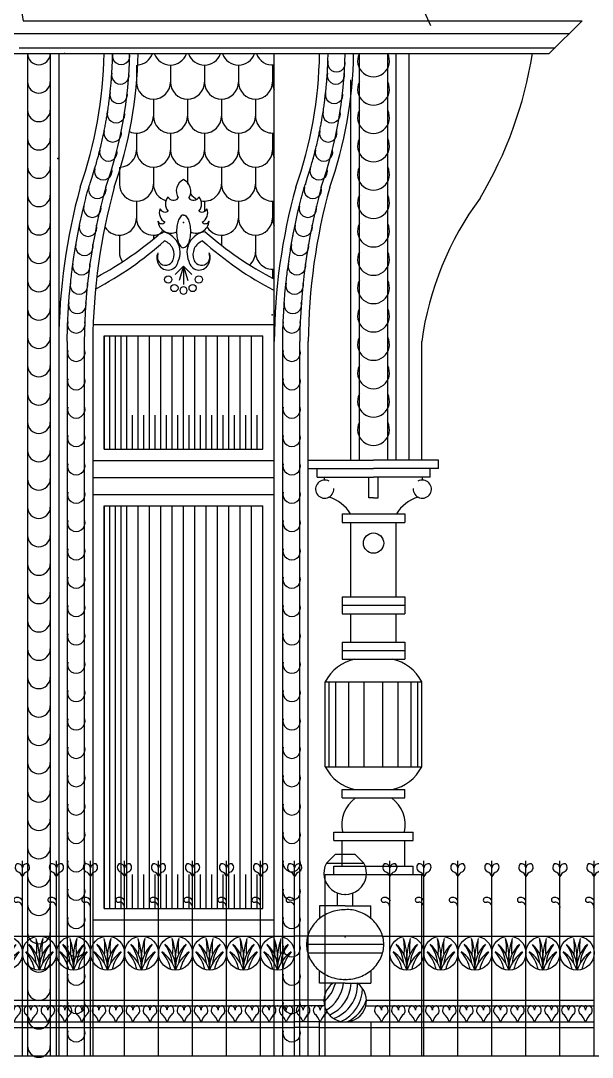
# Model space of a CAD drawing. Extents: x -1098 to 117, y 0 to 1563.
# Drawn here: x -249.6 to -148.8, y 501.7 to 684.5 of the extents above; entities that cross this region are included whole.
import ezdxf

# ---------------------------------------------------------------- set-up
doc = ezdxf.new("R2010")
doc.units = 0
doc.header["$LTSCALE"] = 48
doc.header["$MEASUREMENT"] = 0
doc.layers.get('0').update_dxf_attribs({"linetype": 'CONTINUOUS'})
for name, color, linetype in [('11', 7, 'CONTINUOUS'), ('12', 7, 'CONTINUOUS'), ('18', 7, 'CONTINUOUS'), ('19', 7, 'CONTINUOUS'), ('22', 7, 'CONTINUOUS'), ('8', 7, 'CONTINUOUS')]:
    doc.layers.add(name, color=color, linetype=linetype)

# ---------------------------------------------------------------- blocks, each defined once
blk = doc.blocks.new('RAIL', base_point=(604.17, 324.97))
at = {"layer": '8'}
for p, q in [((610.17, 319.97), (610.17, 354.36)), ((604.17, 341.12), (610.17, 341.12)), ((604.17, 329.83), (610.17, 329.83)), ((604.17, 328.83), (610.17, 328.83)), ((604.17, 325.97), (610.17, 325.97)), ((604.17, 324.97), (610.17, 324.97))]:
    blk.add_line(p, q, dxfattribs=at)
blk.add_circle((607.17, 338.12), 3, dxfattribs=at)
for centre, radius, start, end in [((609.76, 353.22), 0.857, 134.3239, 246.9499), ((609.38, 353.08), 0.79, 7.4279, 106.0031), ((610.95, 353.08), 0.79, 73.9969, 172.5721), ((610.57, 353.22), 0.857, 293.0501, 45.6761), ((608.72, 351.06), 1.55, 21.1236, 65.7888), ((611.61, 351.06), 1.55, 114.2112, 158.8764), ((609.07, 347.49), 0.423, 76.9242, 298.4676), ((609.29, 346.9), 1.02, 30.3408, 97.0321), ((609.27, 346.21), 0.905, 351.4997, 90), ((593.82, 336.53), 13.42, 353.9516, 17.9779), ((596.53, 338.99), 10.2, 353.3893, 9.4987), ((620.51, 336.53), 13.42, 162.0221, 186.0484), ((617.81, 338.99), 10.2, 170.5013, 186.6107), ((600.88, 332.95), 6.65, 19.0596, 54.3403), ((599.38, 333.68), 7.12, 12.6195, 40.9676), ((600.13, 335.67), 6.52, 5.6354, 37.5876), ((601.59, 335.47), 5.59, 356.4412, 48.4364), ((612.74, 335.47), 5.59, 131.5636, 183.5588), ((613.46, 332.95), 6.65, 125.6597, 160.9404), ((614.2, 335.67), 6.52, 142.4124, 174.3646), ((614.96, 333.68), 7.12, 139.0324, 167.3805), ((605.39, 328.01), 0.934, 119.7701, 233.6855), ((602.38, 324.77), 3.5, 19.9477, 48.8318), ((604.92, 328.08), 0.748, 356.5556, 89.3974), ((606.41, 328.08), 0.748, 90.6026, 183.4444), ((608.96, 324.77), 3.5, 131.1682, 160.0523), ((605.94, 328.01), 0.934, 306.3145, 60.2299), ((608.39, 328.01), 0.934, 119.7701, 233.6855), ((605.38, 324.77), 3.5, 19.9477, 48.8318), ((607.92, 328.08), 0.748, 356.5556, 89.3974), ((609.41, 328.08), 0.748, 90.6026, 183.4444), ((611.96, 324.77), 3.5, 131.1682, 160.0523), ((608.94, 328.01), 0.934, 306.3145, 60.2299)]:
    blk.add_arc(centre, radius, start, end, dxfattribs=at)
for p in [(605.67, 328.83), (607.17, 328.83), (608.67, 328.83)]:
    blk.add_point(p, dxfattribs=at)
blk = doc.blocks.new('RAIL1', base_point=(642.19, 331.48))
at = {"layer": '8'}
for p, q in [((645.58, 326.48), (645.58, 360.87)), ((651.58, 326.48), (651.58, 360.87)), ((644.29, 347.63), (645.58, 347.63)), ((645.58, 347.63), (651.58, 347.63)), ((641.44, 336.34), (645.58, 336.34)), ((645.58, 336.34), (651.58, 336.34)), ((641.33, 335.34), (645.58, 335.34)), ((645.58, 335.34), (651.58, 335.34)), ((642.19, 332.48), (645.58, 332.48)), ((642.19, 331.48), (645.58, 331.48)), ((645.58, 332.48), (651.58, 332.48)), ((645.58, 331.48), (651.58, 331.48))]:
    blk.add_line(p, q, dxfattribs=at)
blk.add_circle((648.58, 344.63), 3, dxfattribs=at)
for centre, radius, start, end in [((645.17, 359.74), 0.857, 134.3239, 246.9499), ((644.79, 359.59), 0.79, 7.4279, 106.0031), ((646.36, 359.59), 0.79, 73.9969, 172.5721), ((645.98, 359.74), 0.857, 293.0501, 45.6761), ((651.17, 359.74), 0.857, 134.3239, 246.9499), ((650.79, 359.59), 0.79, 7.4279, 106.0031), ((652.36, 359.59), 0.79, 73.9969, 172.5721), ((651.98, 359.74), 0.857, 293.0501, 45.6761), ((644.13, 357.57), 1.55, 21.1236, 65.7888), ((647.02, 357.57), 1.55, 114.2112, 158.8764), ((650.13, 357.57), 1.55, 21.1236, 65.7888), ((653.02, 357.57), 1.55, 114.2112, 158.8764), ((644.48, 354), 0.423, 76.9242, 298.4676), ((644.7, 353.41), 1.02, 20.2142, 97.0321), ((644.68, 352.73), 0.905, 351.4997, 90), ((650.48, 354), 0.423, 76.9242, 298.4676), ((650.7, 353.41), 1.02, 30.3408, 97.0321), ((650.68, 352.73), 0.905, 351.4997, 90), ((641.54, 342.18), 6.52, 5.6354, 37.5876), ((643, 341.98), 5.59, 356.4412, 48.4364), ((635.23, 343.05), 13.42, 353.9516, 17.9779), ((637.94, 345.5), 10.2, 353.3893, 9.4987), ((661.92, 343.05), 13.42, 162.0221, 186.0484), ((654.15, 341.98), 5.59, 131.5636, 183.5588), ((659.22, 345.5), 10.2, 170.5013, 186.6107), ((655.61, 342.18), 6.52, 142.4124, 174.3646), ((642.29, 339.46), 6.65, 19.0596, 54.3403), ((640.79, 340.19), 7.12, 12.6195, 40.9676), ((654.87, 339.46), 6.65, 125.6597, 160.9404), ((656.37, 340.19), 7.12, 139.0324, 167.3805), ((643.8, 334.53), 0.934, 119.7701, 233.6855), ((643.33, 334.59), 0.748, 356.5556, 89.3974), ((644.82, 334.59), 0.748, 90.6026, 183.4444), ((644.35, 334.53), 0.934, 306.3145, 60.2299), ((646.8, 334.53), 0.934, 119.7701, 233.6855), ((646.33, 334.59), 0.748, 356.5556, 89.3974), ((647.82, 334.59), 0.748, 90.6026, 183.4444), ((647.35, 334.53), 0.934, 306.3145, 60.2299), ((649.8, 334.53), 0.934, 119.7701, 233.6855), ((649.33, 334.59), 0.748, 356.5556, 89.3974), ((650.82, 334.59), 0.748, 90.6026, 183.4444), ((650.35, 334.53), 0.934, 306.3145, 60.2299), ((640.79, 331.29), 3.5, 19.9477, 48.8318), ((647.37, 331.29), 3.5, 131.1682, 160.0523), ((643.79, 331.29), 3.5, 19.9477, 48.8318), ((650.37, 331.29), 3.5, 131.1682, 160.0523), ((646.79, 331.29), 3.5, 19.9477, 48.8318), ((653.37, 331.29), 3.5, 131.1682, 160.0523)]:
    blk.add_arc(centre, radius, start, end, dxfattribs=at)
for p in [(647.08, 335.34), (648.58, 335.34), (650.08, 335.34)]:
    blk.add_point(p, dxfattribs=at)
blk = doc.blocks.new('CAR3')
at = {"layer": '11'}
blk.add_line((769, 499.32), (897.68, 499.32), dxfattribs=at)
at = {"layer": '8'}
for p, q in [((893.82, 354.6), (892.2, 353.03)), ((893.82, 354.6), (897.18, 354.6)), ((897.18, 354.6), (898.8, 353.03)), ((886.59, 319), (886.59, 353.39)), ((892.2, 353.03), (898.8, 353.03)), ((894.15, 345.48), (894.15, 347.75)), ((896.85, 345.48), (896.85, 347.75)), ((895.5, 345.48), (891, 345.48)), ((891, 345.48), (891, 343.26)), ((895.5, 345.48), (900, 345.48)), ((900, 343.26), (900, 345.48)), ((880.59, 340.15), (886.59, 340.15)), ((892.59, 340.15), (886.59, 340.15)), ((902.1, 340.15), (888.9, 340.15)), ((902.31, 338.65), (888.69, 338.65)), ((902.1, 337.15), (888.9, 337.15)), ((891, 331.82), (891, 334.04)), ((900, 334.04), (900, 331.82)), ((895.5, 331.82), (891, 331.82)), ((895.5, 331.82), (900, 331.82)), ((880.59, 328.86), (886.59, 328.86)), ((880.59, 327.86), (886.59, 327.86)), ((891.75, 328.86), (886.59, 328.86)), ((891.86, 327.86), (886.59, 327.86)), ((880.59, 325), (886.59, 325)), ((880.59, 324), (886.59, 324)), ((891, 325), (886.59, 325)), ((891, 324), (886.59, 324)), ((891, 319), (891, 325)), ((891, 325), (900, 325)), ((891, 324), (900, 324)), ((900, 325), (900, 319)), ((900, 325), (900, 319))]:
    blk.add_line(p, q, dxfattribs=at)
blk.add_lwpolyline([(902.31, 338.65, 0.107873), (901.8, 340.97, 0.101895), (900.31, 343, 0.094443), (897.93, 344.45, 0.107166), (895.5, 344.8, 0.089773), (892.86, 344.32, 0.094443), (890.69, 343, 0.101895), (889.2, 340.97, 0.107873), (888.69, 338.65, 0.107873), (889.2, 336.33, 0.101895), (890.69, 334.3, 0.094443), (892.86, 332.98, 0.089773), (895.5, 332.5, 0.089773), (898.14, 332.98, 0.094443), (900.31, 334.3, 0.101895), (901.8, 336.33, 0.107873)], format="xyb", close=True, dxfattribs=at)
blk.add_circle((883.59, 337.15), 3, dxfattribs=at)
for centre, radius, start, end in [((886.18, 352.26), 0.857, 134.3239, 246.9499), ((885.8, 352.11), 0.79, 7.4279, 106.0031), ((887.37, 352.11), 0.79, 73.9969, 172.5721), ((886.99, 352.26), 0.857, 293.0501, 45.6761), ((895.5, 351.25), 3.75, 151.7303, 28.2697), ((885.15, 350.09), 1.55, 21.1236, 65.7888), ((888.03, 350.09), 1.55, 114.2112, 158.8764), ((885.49, 346.52), 0.423, 76.9242, 298.4676), ((885.71, 345.93), 1.02, 30.3408, 97.0321), ((885.69, 345.25), 0.905, 351.4997, 90), ((876.55, 334.7), 6.52, 5.6354, 37.5876), ((878.01, 334.5), 5.59, 356.4412, 48.4364), ((870.24, 335.56), 13.42, 353.9516, 17.9779), ((872.95, 338.02), 10.2, 353.3893, 9.4987), ((896.93, 335.56), 13.42, 162.0221, 186.0484), ((889.16, 334.5), 5.59, 131.5636, 183.5588), ((894.23, 338.02), 10.2, 170.5013, 186.6107), ((890.62, 334.7), 6.52, 142.4124, 174.3646), ((877.3, 331.98), 6.65, 19.0596, 54.3403), ((875.8, 332.71), 7.12, 12.6195, 40.9676), ((889.88, 331.98), 6.65, 125.6597, 160.9404), ((891.38, 332.71), 7.12, 139.0324, 167.3805), ((895.5, 328.75), 3.75, 125.0979, 54.9021), ((887.58, 333.44), 6.4, 310.6691, 345.2781), ((888.84, 332.54), 6.4, 301.1542, 353.5249), ((890.15, 332.08), 6.4, 293.7563, 357.6915), ((891.29, 331.64), 6.4, 289.6703, 1.638), ((892.14, 330.92), 6.4, 294.0598, 0.2453), ((881.81, 327.05), 0.934, 119.7701, 233.6855), ((881.34, 327.11), 0.748, 356.5556, 89.3974), ((882.83, 327.11), 0.748, 90.6026, 183.4444), ((882.36, 327.05), 0.934, 306.3145, 60.2299), ((884.81, 327.05), 0.934, 119.7701, 233.6855), ((884.34, 327.11), 0.748, 356.5556, 89.3974), ((885.83, 327.11), 0.748, 90.6026, 183.4444), ((885.36, 327.05), 0.934, 306.3145, 60.2299), ((887.81, 327.05), 0.934, 119.7701, 233.6855), ((887.34, 327.11), 0.748, 356.5556, 89.3974), ((888.83, 327.11), 0.748, 90.6026, 183.4444), ((888.36, 327.05), 0.934, 306.3145, 60.2299), ((890.81, 327.05), 0.934, 119.7701, 233.6855), ((890.34, 327.11), 0.748, 356.5556, 89.3974), ((891.83, 327.11), 0.748, 90.6026, 183.4444), ((891.36, 327.05), 0.934, 57.5121, 60.2299), ((893.11, 330.8), 6.4, 295.2649, 343.4673), ((878.8, 323.81), 3.5, 19.9477, 48.8318), ((885.38, 323.81), 3.5, 131.1682, 160.0523), ((881.8, 323.81), 3.5, 19.9477, 48.8318), ((888.38, 323.81), 3.5, 131.1682, 160.0523), ((884.8, 323.81), 3.5, 19.9477, 48.8318), ((891.38, 323.81), 3.5, 131.1682, 160.0523), ((887.8, 323.81), 3.5, 19.9477, 48.8318), ((894.38, 323.81), 3.5, 131.1682, 160.0523), ((891.36, 327.05), 0.934, 306.3145, 347.2471)]:
    blk.add_arc(centre, radius, start, end, dxfattribs=at)
for p in [(895.5, 347.5), (895.5, 340), (895.5, 332.5), (882.09, 327.86), (883.59, 327.86), (885.09, 327.86), (888.09, 327.86), (889.59, 327.86), (891.09, 327.86)]:
    blk.add_point(p, dxfattribs=at)
for name, p in [('RAIL', (832.59, 324)), ('RAIL', (838.59, 324)), ('RAIL', (844.59, 324)), ('RAIL', (850.59, 324)), ('RAIL', (856.59, 324)), ('RAIL', (862.59, 324)), ('RAIL', (868.59, 324)), ('RAIL', (874.59, 324)), ('RAIL1', (900, 324)), ('RAIL', (909.38, 324)), ('RAIL', (915.38, 324)), ('RAIL', (921.38, 324)), ('RAIL', (927.38, 324)), ('RAIL', (933.38, 324))]:
    blk.add_blockref(name, p, dxfattribs=at)
blk = doc.blocks.new('ARC', base_point=(839.5, 445))
at = {"layer": '12'}
blk.add_arc((842, 443.71), 2.81, 152.7891, 27.2109, dxfattribs=at)
blk = doc.blocks.new('2', base_point=(865.35, 488.78))
at = {"layer": '12'}
blk.add_arc((866.85, 488.38), 1.55, 165.1335, 14.8665, dxfattribs=at)
blk = doc.blocks.new('CAR4')
at = {"layer": '12'}
for p, q in [((829, 495.78), (928.5, 495.78)), ((839.5, 495.78), (839.5, 319)), ((843.5, 495.78), (843.5, 319)), ((845, 495.78), (845, 319)), ((883, 319), (883, 495.78)), ((898, 424.09), (898, 495.78)), ((903, 424.09), (903, 495.78)), ((904.5, 424.09), (904.5, 495.78)), ((906.73, 495.78), (906.73, 424.09)), ((896.5, 424.09), (896.5, 491.15)), ((867, 458.3), (865.53, 456.8)), ((867, 458.3), (866.24, 455.73)), ((867, 458.3), (868.47, 456.8)), ((867, 458.3), (867.76, 455.73)), ((867, 458.3), (867, 455.07)), ((867, 458.3), (867, 455.07)), ((851.06, 448), (883, 448)), ((853, 446), (853, 426)), ((853, 446), (881, 446)), ((881, 426), (881, 446)), ((846.5, 445), (846.5, 319)), ((849.5, 445), (849.5, 319)), ((851, 445), (851, 319)), ((884.5, 319), (884.5, 445)), ((887.5, 319), (887.5, 445)), ((889, 319), (889, 445)), ((909, 424.09), (909, 445)), ((853, 426), (881, 426)), ((889.03, 424.09), (900.5, 424.09)), ((911.97, 424.09), (900.5, 424.09)), ((911.97, 422.59), (911.97, 424.09)), ((851, 424), (883, 424)), ((889.03, 422.59), (900.5, 422.59)), ((890.54, 421.09), (890.54, 422.59)), ((911.97, 422.59), (900.5, 422.59)), ((910.46, 421.09), (910.46, 422.59)), ((851, 421), (883, 421)), ((890.54, 421.09), (900.5, 421.09)), ((891.85, 420.57), (891.85, 421.09)), ((899.68, 417.45), (899.68, 421.09)), ((910.46, 421.09), (900.5, 421.09)), ((901.32, 417.45), (901.32, 421.09)), ((909.15, 420.57), (909.15, 421.09)), ((851, 418), (883, 418)), ((900.5, 417.45), (899.68, 417.45)), ((900.5, 417.45), (901.32, 417.45)), ((853, 416), (853, 345)), ((853, 416), (881, 416)), ((881, 345), (881, 416)), ((895, 414.59), (895, 413.09)), ((895, 414.59), (906, 414.59)), ((906, 414.59), (906, 413.09)), ((895, 413.09), (906, 413.09)), ((896.5, 400), (896.5, 413.09)), ((904.5, 400), (904.5, 413.09)), ((895, 400), (895, 398.5)), ((895, 400), (906, 400)), ((895, 398.5), (895, 397)), ((895, 398.5), (906, 398.5)), ((906, 400), (906, 398.5)), ((906, 398.5), (906, 397)), ((895, 397), (906, 397)), ((896.5, 392), (896.5, 397)), ((904.5, 392), (904.5, 397)), ((895, 392), (906, 392)), ((895, 392), (895, 390.5)), ((906, 392), (906, 390.5)), ((895, 390.5), (906, 390.5)), ((895, 390.5), (895, 389)), ((906, 390.5), (906, 389)), ((895, 389), (906, 389)), ((892, 370), (892, 385)), ((892, 385), (909, 385)), ((892.67, 370), (892.67, 385)), ((893.88, 370), (893.88, 385)), ((896.15, 370), (896.15, 385)), ((898.86, 370), (898.86, 385)), ((902.14, 370), (902.14, 385)), ((904.85, 370), (904.85, 385)), ((907.12, 370), (907.12, 385)), ((908.33, 370), (908.33, 385)), ((909, 370), (909, 385)), ((892, 370), (909, 370)), ((895, 364.5), (895, 366)), ((895, 366), (906, 366)), ((906, 364.5), (906, 366)), ((895, 364.5), (906, 364.5)), ((893.5, 357), (893.5, 358.5)), ((893.5, 358.5), (907.5, 358.5)), ((907.5, 357), (907.5, 358.5)), ((893.5, 357), (907.5, 357)), ((895, 352.5), (895, 357)), ((906, 352.5), (906, 357)), ((892, 351), (909, 351)), ((892, 319), (892, 351)), ((893.5, 352.5), (907.5, 352.5)), ((893.5, 351), (893.5, 352.5)), ((907.5, 351), (907.5, 352.5)), ((909, 319), (909, 351)), ((853, 345), (881, 345)), ((851, 343), (883, 343))]:
    blk.add_line(p, q, dxfattribs=at)
for points in [[(846.5, 445, -0.004243), (846.53, 447.12, -0.006279), (846.58, 448.55), (846.67, 450.31, -0.003686), (846.77, 451.86, -0.0037), (846.89, 453.4), (847.1, 455.57, -0.003334), (847.26, 456.89, -0.003322), (847.43, 458.22, -0.003635), (847.67, 459.94, -0.004504), (847.89, 461.33), (848.12, 462.66), (848.35, 463.93), (848.72, 465.78), (849.11, 467.55), (849.52, 469.27, -0.003029), (849.75, 470.22, -0.003589), (849.96, 471.02, -0.006639), (850.22, 471.93, -0.005902), (850.54, 472.94), (850.87, 473.95), (851.27, 475.24, 0.003912), (851.49, 475.96, 0.002583), (851.8, 477.05, 0.005077), (852.15, 478.36, 0.004997), (852.48, 479.7), (852.85, 481.33, 0.002686), (853.03, 482.23, 0.002765), (853.2, 483.1, 0.003199), (853.36, 483.96, 0.00303), (853.51, 484.87, 0.003617), (853.7, 486.04, 0.004212), (853.84, 487.05), (854, 488.34), (854.14, 489.63), (854.23, 490.54, 0.003467), (854.29, 491.29, 0.002545), (854.36, 492.31), (854.47, 494.48), (854.5, 495.78)], [(884.5, 445, -0.004243), (884.53, 447.12, -0.006279), (884.58, 448.55), (884.67, 450.31, -0.003686), (884.77, 451.86, -0.0037), (884.89, 453.4), (885.1, 455.57, -0.003334), (885.26, 456.89, -0.003322), (885.43, 458.22, -0.003635), (885.67, 459.94, -0.004504), (885.89, 461.33), (886.12, 462.66), (886.35, 463.93), (886.72, 465.78), (887.11, 467.55), (887.52, 469.27, -0.003029), (887.75, 470.22, -0.003589), (887.96, 471.02, -0.006639), (888.22, 471.93, -0.005902), (888.54, 472.94), (888.87, 473.95), (889.27, 475.24, 0.003912), (889.49, 475.96, 0.002583), (889.8, 477.05, 0.005077), (890.15, 478.36, 0.004997), (890.48, 479.7), (890.85, 481.33, 0.002686), (891.03, 482.23, 0.002765), (891.2, 483.1, 0.003199), (891.36, 483.96, 0.00303), (891.51, 484.87, 0.003617), (891.7, 486.04, 0.004212), (891.84, 487.05), (892, 488.34), (892.14, 489.63), (892.23, 490.54, 0.003467), (892.29, 491.29, 0.002545), (892.36, 492.31), (892.47, 494.48), (892.5, 495.78)], [(867, 467.3, 0.196069), (866.6, 467.13, 0.099285), (866.13, 466.45, 0.056784), (865.88, 465.58, 0.043429), (865.78, 464.4, 0.043429), (865.88, 463.23, 0.056784), (866.13, 462.36, 0.099285), (866.6, 461.67, 0.196069), (867, 461.51, 0.196069)], [(867, 467.3, -0.196069), (867.4, 467.13, -0.099285), (867.87, 466.45, -0.056784), (868.12, 465.58, -0.043429), (868.22, 464.4, -0.043429), (868.12, 463.23, -0.056784), (867.87, 462.36, -0.099285), (867.4, 461.67, -0.196069), (867, 461.51, -0.196069)]]:
    blk.add_lwpolyline(points, format="xyb", dxfattribs=at)
for centre, radius in [((864.31, 455.93), 0.638), ((869.69, 455.93), 0.638), ((865.39, 454.43), 0.638), ((868.61, 454.43), 0.638), ((900.5, 409.45), 1.79)]:
    blk.add_circle(centre, radius, dxfattribs=at)
for centre, radius, start, end in [((841.5, 495.78), 2, 180, 360), ((777.59, 497.1), 75.42, 340.7193, 358.9945), ((782.09, 497.1), 75.42, 340.7193, 358.9945), ((783.59, 497.1), 75.42, 340.7193, 358.9945), ((815.59, 497.1), 75.42, 340.7193, 358.9945), ((820.09, 497.1), 75.42, 340.7193, 358.9945), ((821.59, 497.1), 75.42, 340.7193, 358.9945), ((857.94, 506.86), 71.43, 329.2022, 351.0696), ((841.5, 490.78), 2, 180, 360), ((841.5, 485.78), 2, 180, 360), ((841.5, 480.78), 2, 180, 360), ((841.5, 475.78), 2, 180, 360), ((867.98, 471.5), 2.26, 115.705, 211.958), ((866.02, 471.5), 2.26, 328.042, 64.295), ((949.6, 444.32), 104.6, 164.5424, 179.6254), ((954.1, 444.32), 104.6, 164.5424, 179.6254), ((955.6, 444.32), 104.6, 164.5424, 179.6254), ((987.6, 444.32), 104.6, 164.5424, 179.6254), ((992.1, 444.32), 104.6, 164.5424, 179.6254), ((993.6, 444.32), 104.6, 164.5424, 179.6254), ((841.5, 470.78), 2, 180, 360), ((865.82, 469.24), 2.01, 140.195, 219.805), ((865.23, 470.92), 1.03, 202.1759, 323.4254), ((868.77, 470.92), 1.03, 216.5746, 337.8241), ((868.18, 469.24), 2.01, 320.195, 39.805), ((963.9, 437.4), 55.43, 143.5942, 172.1153), ((864.7, 467.74), 1.97, 160.6856, 240.625), ((863.78, 468.91), 1.08, 209.0541, 297.5468), ((870.22, 468.91), 1.08, 242.4532, 330.9459), ((869.3, 467.74), 1.97, 299.375, 19.3144), ((863.17, 466.52), 0.752, 203.07, 318.1909), ((864.81, 466.44), 2.34, 185.1886, 294.5159), ((869.19, 466.44), 2.34, 245.4841, 354.8114), ((870.83, 466.52), 0.752, 221.8091, 336.93), ((841.5, 465.78), 2, 180, 360), ((822.62, 510.51), 61.46, 298.2375, 311.3021), ((862.73, 460.7), 3.67, 335.0236, 83.0074), ((871.27, 460.7), 3.67, 96.9926, 204.9764), ((911.38, 510.51), 61.46, 228.6979, 242.4947), ((822.62, 508.51), 61.46, 298.0008, 311.8545), ((862.74, 460.29), 2.6, 339.3412, 70.0417), ((871.26, 460.29), 2.6, 109.9583, 200.6588), ((911.38, 508.51), 61.46, 228.1455, 242.4947), ((841.5, 460.78), 2, 180, 360), ((864.51, 459.75), 2.22, 156.1051, 213.9209), ((869.49, 459.75), 2.22, 326.0791, 23.8949), ((863.82, 459.89), 1.45, 157.7279, 338.8985), ((864.25, 459.43), 1.83, 210.1456, 351.1515), ((869.75, 459.43), 1.83, 188.8485, 329.8544), ((870.18, 459.89), 1.45, 201.1015, 22.2721), ((841.5, 455.78), 2, 180, 360), ((867, 454), 0.638, 90, 270), ((867, 454), 0.638, 270, 90), ((841.5, 450.78), 2, 180, 360), ((841.5, 445.78), 2, 180, 360), ((841.5, 440.78), 2, 180, 360), ((841.5, 435.78), 2, 180, 360), ((841.5, 430.78), 2, 180, 360), ((841.5, 425.78), 2, 180, 360), ((841.5, 420.78), 2, 180, 360), ((891.89, 418.97), 1.6, 60.7609, 3.2489), ((909.11, 418.97), 1.6, 176.7511, 119.2391), ((890.86, 411.31), 6.48, 30.3789, 74.2923), ((910.14, 411.31), 6.48, 105.7077, 149.6211), ((841.5, 415.78), 2, 180, 360), ((841.5, 410.78), 2, 180, 360), ((841.5, 405.78), 2, 180, 360), ((841.5, 400.78), 2, 180, 360), ((841.5, 395.78), 2, 180, 360), ((841.5, 390.78), 2, 180, 360), ((898.85, 381.48), 7.7, 102.3563, 152.7877), ((902.15, 381.48), 7.7, 27.2123, 77.6437), ((841.5, 385.78), 2, 180, 360), ((841.5, 380.78), 2, 180, 360), ((841.5, 375.78), 2, 180, 360), ((841.5, 370.78), 2, 180, 360), ((898.85, 373.52), 7.7, 207.2123, 257.6437), ((902.15, 373.52), 7.7, 282.3563, 332.7877), ((841.5, 365.78), 2, 180, 360), ((900.66, 359.79), 5.77, 125.2361, 192.8655), ((900.34, 359.79), 5.77, 347.1345, 54.7639), ((841.5, 360.78), 2, 180, 360), ((841.5, 355.78), 2, 180, 360), ((841.5, 350.78), 2, 180, 360), ((841.5, 345.78), 2, 180, 360), ((841.5, 340.78), 2, 180, 360), ((841.5, 335.78), 2, 180, 360), ((841.5, 330.78), 2, 180, 360), ((841.5, 325.78), 2, 180, 360), ((841.5, 320.78), 2, 180, 360)]:
    blk.add_arc(centre, radius, start, end, dxfattribs=at)
for p in [(846, 495.78), (890.95, 481.81), (844.85, 477.25), (889.85, 477.25), (888.48, 472.77), (887.27, 468.24), (867, 466), (867, 466), (886.3, 463.65), (885.54, 459.02), (884.99, 454.36), (839.64, 449.69), (882.64, 449.69)]:
    blk.add_point(p, dxfattribs=at)
for name, p in [('2', (854.5, 495.78)), ('ARC', (898, 495.78)), ('2', (892.47, 494.48)), ('2', (854.36, 492.34)), ('2', (892.36, 492.34)), ('ARC', (898, 490.78)), ('2', (854.06, 488.91)), ('2', (892.06, 488.91)), ('2', (853.61, 485.5)), ('2', (891.61, 485.5)), ('ARC', (898, 485.78)), ('2', (853.01, 482.12)), ('2', (891.01, 482.12)), ('ARC', (898, 480.78)), ('2', (852.25, 478.76)), ('2', (890.25, 478.76)), ('2', (851.34, 475.45)), ('2', (889.34, 475.45)), ('ARC', (898, 475.78)), ('2', (850.3, 472.17)), ('2', (888.3, 472.17)), ('ARC', (898, 470.78)), ('2', (849.42, 468.84)), ('2', (887.42, 468.84)), ('2', (848.67, 465.49)), ('2', (886.67, 465.49)), ('ARC', (898, 465.78)), ('2', (848.02, 462.11)), ('2', (886.02, 462.11)), ('ARC', (898, 460.78)), ('2', (847.49, 458.71)), ('2', (885.49, 458.71)), ('2', (847.08, 455.3)), ('2', (885.08, 455.3)), ('ARC', (898, 455.78)), ('2', (846.77, 451.87)), ('2', (884.77, 451.87)), ('ARC', (898, 450.78)), ('2', (846.58, 448.44)), ('2', (884.58, 448.44)), ('ARC', (898, 445.78)), ('2', (846.58, 443.44)), ('2', (884.58, 443.44)), ('ARC', (898, 440.78)), ('2', (846.58, 438.44)), ('2', (884.58, 438.44)), ('ARC', (898, 435.78)), ('2', (846.58, 433.44)), ('2', (884.58, 433.44)), ('ARC', (898, 430.78)), ('2', (846.58, 428.44)), ('2', (884.58, 428.44)), ('2', (846.58, 423.44)), ('2', (884.58, 423.44)), ('2', (846.58, 418.44)), ('2', (884.58, 418.44)), ('2', (846.58, 413.44)), ('2', (884.58, 413.44)), ('2', (846.58, 408.44)), ('2', (884.58, 408.44)), ('2', (846.58, 403.44)), ('2', (884.58, 403.44)), ('2', (846.58, 398.44)), ('2', (884.58, 398.44)), ('2', (846.58, 393.44)), ('2', (884.58, 393.44)), ('2', (846.58, 388.44)), ('2', (884.58, 388.44)), ('2', (846.58, 383.44)), ('2', (884.58, 383.44)), ('2', (846.58, 378.44)), ('2', (884.58, 378.44)), ('2', (846.58, 373.44)), ('2', (884.58, 373.44)), ('2', (846.58, 368.44)), ('2', (884.58, 368.44)), ('2', (846.58, 363.44)), ('2', (884.58, 363.44)), ('2', (846.58, 358.44)), ('2', (884.58, 358.44)), ('2', (846.58, 353.44)), ('2', (884.58, 353.44)), ('2', (846.58, 348.44)), ('2', (884.58, 348.44)), ('2', (846.58, 343.44)), ('2', (884.58, 343.44)), ('2', (846.58, 338.44)), ('2', (884.58, 338.44)), ('2', (846.58, 333.44)), ('2', (884.58, 333.44)), ('2', (846.58, 328.44)), ('2', (884.58, 328.44)), ('2', (846.58, 323.44)), ('2', (884.58, 323.44))]:
    blk.add_blockref(name, p, dxfattribs=at)
blk = doc.blocks.new('CAR7')
at = {"layer": '18'}
for p, q in [((802.06, 713), (838.72, 501.56)), ((816.17, 712.18), (910.54, 500.74)), ((838.72, 501.56), (937.28, 501.56)), ((931.5, 495.78), (937.28, 501.56)), ((897.68, 499.32), (935.05, 499.32)), ((838, 496.78), (932.5, 496.78)), ((928.5, 495.78), (931.5, 495.78))]:
    blk.add_line(p, q, dxfattribs=at)
blk = doc.blocks.new('CAR8')
at = {"layer": '19'}
for p, q in [((853, 426), (853, 446)), ((854, 426), (854, 446)), ((855, 426), (855, 446)), ((856, 426), (856, 446)), ((857, 426), (857, 446)), ((859, 426), (859, 446)), ((861, 426), (861, 446)), ((863, 426), (863, 446)), ((865, 426), (865, 446)), ((867, 426), (867, 446)), ((869, 426), (869, 446)), ((871, 426), (871, 446)), ((873, 426), (873, 446)), ((875, 426), (875, 446)), ((877, 426), (877, 446)), ((879, 426), (879, 446)), ((881, 426), (881, 446)), ((854, 426), (854, 432)), ((856, 426), (856, 432)), ((858, 426), (858, 432)), ((860, 426), (860, 432)), ((862, 426), (862, 432)), ((864, 426), (864, 432)), ((866, 426), (866, 432)), ((868, 426), (868, 432)), ((870, 426), (870, 432)), ((872, 426), (872, 432)), ((874, 426), (874, 432)), ((876, 426), (876, 432)), ((878, 426), (878, 432)), ((880, 426), (880, 432)), ((853, 345), (853, 416)), ((854, 345), (854, 416)), ((855, 345), (855, 416)), ((856, 345), (856, 416)), ((857, 345), (857, 416)), ((859, 345), (859, 416)), ((861, 345), (861, 416)), ((863, 345), (863, 416)), ((865, 345), (865, 416)), ((867, 345), (867, 416)), ((869, 345), (869, 416)), ((871, 345), (871, 416)), ((873, 345), (873, 416)), ((875, 345), (875, 416)), ((877, 345), (877, 416)), ((879, 345), (879, 416)), ((881, 345), (881, 416)), ((854, 345), (854, 351)), ((856, 345), (856, 351)), ((858, 345), (858, 351)), ((860, 345), (860, 351)), ((862, 345), (862, 351)), ((864, 345), (864, 351)), ((866, 345), (866, 351)), ((868, 345), (868, 351)), ((870, 345), (870, 351)), ((872, 345), (872, 351)), ((874, 345), (874, 351)), ((876, 345), (876, 351)), ((878, 345), (878, 351)), ((880, 345), (880, 351))]:
    blk.add_line(p, q, dxfattribs=at)
blk = doc.blocks.new('CAR9')
at = {"layer": '22'}
for p, q in [((858.69, 493.75), (858.69, 490.75)), ((864.69, 493.75), (864.69, 490.75)), ((870.69, 493.75), (870.69, 490.75)), ((876.69, 493.75), (876.69, 490.75)), ((882.69, 493.75), (882.69, 490.75)), ((861.69, 487.75), (861.69, 484.75)), ((867.69, 487.75), (867.69, 484.75)), ((873.69, 487.75), (873.69, 484.75)), ((879.69, 487.75), (879.69, 484.75)), ((858.69, 481.75), (858.69, 478.75)), ((864.69, 481.75), (864.69, 478.75)), ((870.69, 481.75), (870.69, 478.75)), ((876.69, 481.75), (876.69, 478.75)), ((882.69, 481.75), (882.69, 478.75)), ((855.69, 475.75), (855.69, 472.75)), ((861.69, 475.75), (861.69, 472.75)), ((867.69, 475.75), (867.69, 472.75)), ((873.69, 475.75), (873.69, 472.75)), ((879.69, 475.75), (879.69, 472.75)), ((858.69, 469.75), (858.69, 466.75)), ((870.69, 469.75), (870.69, 467.94)), ((876.69, 469.75), (876.69, 466.75)), ((882.69, 469.75), (882.69, 466.75)), ((855.69, 463.75), (855.69, 460.75)), ((861.69, 463.75), (861.69, 463.07)), ((873.69, 463.75), (873.69, 461.97)), ((879.69, 463.75), (879.69, 460.75)), ((882.69, 457.75), (882.69, 456.16))]:
    blk.add_line(p, q, dxfattribs=at)
for centre, start, end in [((858.69, 496.75), 274.7572, 341.0967), ((864.69, 496.75), 198.9033, 341.0967), ((870.69, 496.75), 198.9033, 341.0967), ((876.69, 496.75), 198.9033, 341.0967), ((882.69, 496.75), 198.9033, 275.9549), ((861.69, 490.75), 180, 0), ((867.69, 490.75), 180, 0), ((873.69, 490.75), 180, 0), ((879.69, 490.75), 180, 0), ((885.69, 490.75), 180, 206.33), ((858.69, 484.75), 246.3379, 0), ((864.69, 484.75), 180, 0), ((870.69, 484.75), 180, 0), ((876.69, 484.75), 180, 0), ((882.69, 484.75), 180, 275.9549), ((855.69, 478.75), 274.5957, 0), ((861.69, 478.75), 180, 0), ((867.69, 478.75), 180, 0), ((873.69, 478.75), 180, 0), ((879.69, 478.75), 180, 0), ((885.69, 478.75), 180, 206.33), ((858.69, 472.75), 180, 0), ((864.69, 472.75), 180, 254.8986), ((870.69, 472.75), 258.8189, 0), ((876.69, 472.75), 180, 0), ((882.69, 472.75), 180, 275.9549), ((870.69, 472.75), 214.9469, 243.4059), ((855.69, 466.75), 210.6363, 0), ((861.69, 466.75), 180, 309.5968), ((873.69, 466.75), 212.0788, 0), ((879.69, 466.75), 180, 0), ((885.69, 466.75), 180, 206.33), ((858.69, 460.75), 180, 214.448), ((876.69, 460.75), 311.1418, 0), ((882.69, 460.75), 180, 275.9549)]:
    blk.add_arc(centre, 3, start, end, dxfattribs=at)
blk = doc.blocks.new('CARSON2')
for name in ['CAR9', 'CAR7', 'CAR8']:
    blk.add_blockref(name, (0, 0))

msp = doc.modelspace()

# ---------------------------------------------------------------- linework, layer by layer
msp.add_line((-44.66, 501.95), (-568.02, 501.95))

# ---------------------------------------------------------------- block references
for name in ['CARSON2', 'CAR4', 'CAR3']:
    msp.add_blockref(name, (-1087.92, 182.95))

doc.saveas('drawing.dxf')
